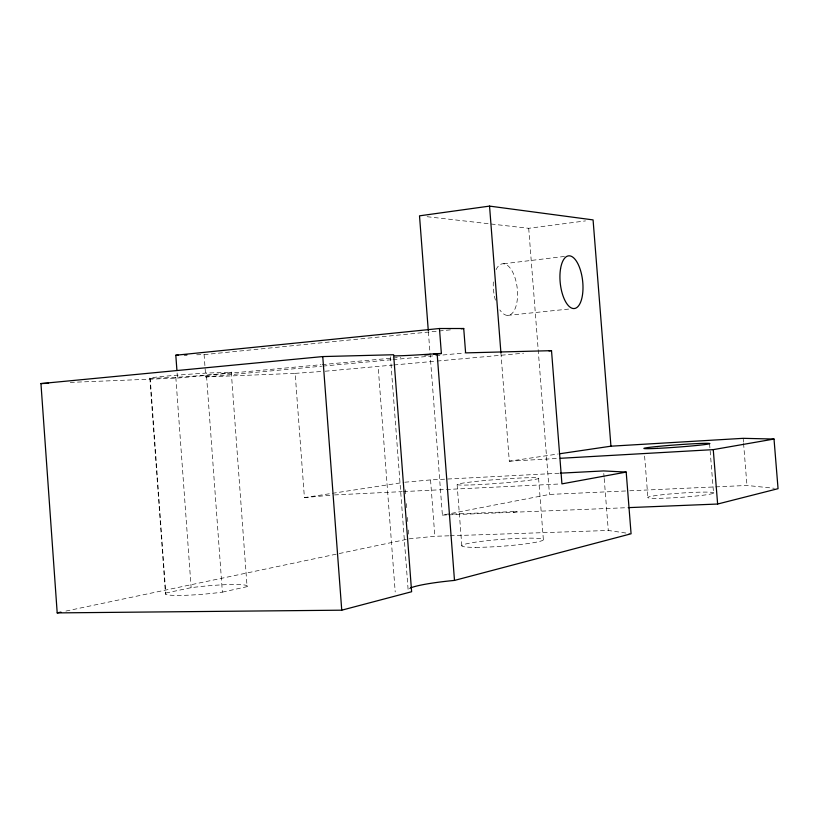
<?xml version="1.0" encoding="UTF-8"?>
<svg xmlns="http://www.w3.org/2000/svg" width="819" height="819" viewBox="0 0 819 819"><rect width="100%" height="100%" fill="white"/><g stroke="black" fill="none" stroke-linecap="round" stroke-linejoin="round"><path stroke-width="0.61" stroke-dasharray="4.09 3.07" d="M222.379 592.137L247.072 586.65L231.286 372.154L206.337 373.085A41.063 1.095 -4.2 0 0 165.141 376.228A41.063 1.095 -4.2 0 0 150.215 378.358L165.766 593.058A41.196 3.952 -5.3 0 0 181.06 595.413A41.196 3.952 -5.3 0 0 222.379 592.137L206.337 373.085M165.766 593.058L191.134 587.663A41.196 3.952 -5.3 0 1 247.072 586.65M65.93 611.066L337.971 553.808M339.22 553.542L406.603 539.363M513.267 512.264L517.158 511.466L449.027 514.219M428.368 331.736L442.393 515.12L450.266 513.595M451.525 513.349L549.477 494.43L628.47 490.847M196.714 354.781L204.095 354.617L205.733 376.945L295.157 373.351L304.412 497.604L403.542 482.422M500.911 352.774L509.305 461.189L558.241 453.972M427.129 216.707L528.705 228.296L585.513 220.895M503.562 263.759L564.465 256.449M507.565 315.387L568.601 309.08M204.095 354.617L452.283 329.668M409.101 538.841L434.848 536.281L448.873 535.81M70.301 382.391L177.477 378.081L320.843 364.731M322.113 364.619L391.892 358.118M393.161 358.005L400.767 357.289M205.733 376.945L321.652 366.216M322.932 366.093L391.717 359.725M392.997 359.613L464.332 352.999M325.204 371.212L392.588 365.1M393.857 364.977L435.81 361.169M437.09 361.056L523.546 353.204M404.801 482.227L430.548 479.914L559.06 473.239M304.412 497.604L331.941 495.096M295.157 373.351L322.686 371.416M509.305 461.189L557.739 458.445M334.469 494.922L402.201 491.635M403.48 491.574L559.377 483.998M629.75 490.786L746.969 485.462L774.324 488.298M150.215 378.358L175.829 377.344A41.063 1.095 -4.2 0 0 231.286 372.154M442.393 515.12L447.461 514.916M448.72 514.864L626.944 507.688M450.153 535.769L608.292 530.477L629.811 533.599M743.161 438.329L743.468 442.147M743.57 443.417L746.969 485.462M709.582 443.755L713.554 493.181A33.108 2.109 -4 0 1 661.414 498.28A33.108 2.109 -4 0 1 667.096 494.246A33.108 2.109 -4 0 1 713.554 493.181M644.604 456.111L647.911 497.757M603.798 473.454L604.094 477.262M604.197 478.521L608.292 530.477M528.705 228.296L549.477 494.43M538.585 478.194L543.355 539.445M457.115 484.541L461.814 545.853M430.548 479.914L434.848 536.281M405.374 489.772L405.855 496.068M406.429 503.613L406.808 508.65M407.473 517.454L407.862 522.481M408.435 530.036L408.906 536.322M390.438 356.756L408.159 590.253A55.436 5.958 -4.5 0 1 409.633 588.37M378.358 369.338L395.208 591.932M177.109 373.003L177.477 378.081M175.829 377.344L191.134 587.663M149.846 378.091L165.489 594.123M496.068 269.646A25.952 11.896 83.7 0 1 512.499 271.734A25.952 11.896 83.7 0 1 515.765 306.91A25.952 11.896 83.7 0 1 499.805 309.899M495.423 300.143A25.952 11.896 83.7 0 1 493.499 279.709M470.843 484.95A40.889 1.976 -4.4 0 0 537.837 478.767A40.889 1.976 -4.4 0 0 484.981 480.518A40.889 1.976 -4.4 0 0 470.843 484.95M475.634 547.348A40.93 3.45 -4.3 0 0 542.639 540.397A40.93 3.45 -4.3 0 0 489.598 540.427A40.93 3.45 -4.3 0 0 475.634 547.348"/><path stroke-width="1.23" d="M341.748 610.186L411.619 591.738L393.622 354.74L322.758 356.572L40.95 383.579L57.197 612.899L341.748 610.186L322.758 356.572M410.35 588.022A55.436 5.958 -4.5 0 1 454.494 580.415L631.08 533.783L626.197 472.082L603.593 470.925L560.329 473.167M628.224 507.637L717.628 504.033L778.05 488.677L774.016 439.045L743.161 438.329L610.943 446.191L559.5 453.787M57.197 612.899L60.944 612.11M626.197 472.082L561.926 483.875L551.515 350.665L465.612 352.887L463.728 328.511L439.455 328.511L175.809 355.231L176.924 370.464M560.298 458.302L713.257 449.631L774.016 439.045M610.943 446.191L593.079 219.901L489.547 206.101L419.512 215.837L428.276 330.456M461.189 328.767L463.728 328.511M424.877 355.047L428.685 354.688M433.763 354.217L441.369 353.511L439.455 328.511M548.965 350.901L551.515 350.665M40.95 383.579L48.608 383.272M394.584 355.886A55.252 1.648 -4.4 0 0 437.131 353.624L441.369 353.511M175.809 355.231L178.276 355.18M184.418 355.047L186.875 354.996M713.257 449.631L717.628 504.033M489.547 206.101L500.911 352.774M437.131 353.624L454.494 580.415M560.544 268.765A26.495 11.241 83.8 0 0 573.679 308.558A26.495 11.241 83.8 0 0 580.149 269.236A26.495 11.241 83.8 0 0 560.544 268.765M657.442 448.372A33.088 1.167 -4.2 0 0 709.582 443.755A33.088 1.167 -4.2 0 0 663.247 445.935A33.088 1.167 -4.2 0 0 657.442 448.372"/></g></svg>
